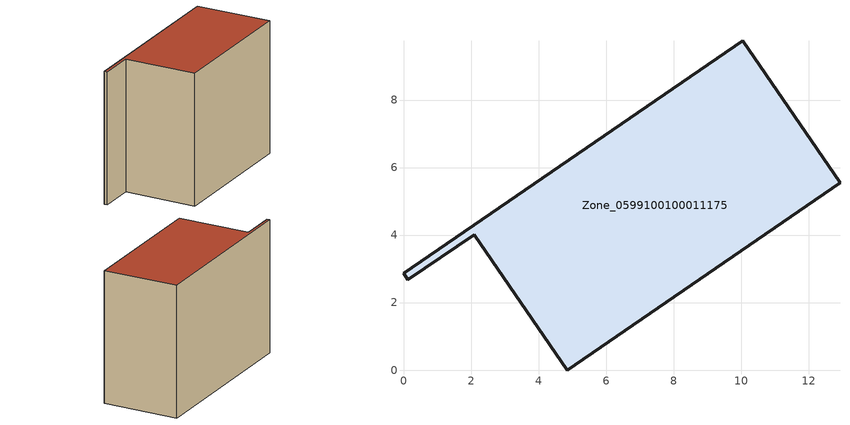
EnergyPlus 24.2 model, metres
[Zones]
Zone_0599100100011175
 floor ground (C_G): 10.05,9.75 12.93,5.54 4.85,0 2.09,4.01 0.12,2.68 0,2.86 z0
 wall outside (C_F): 12.93,5.54 10.05,9.75 0,2.86 0.12,2.68 2.09,4.01 4.85,0 12.93,5.54 z0:8.88
 roof outside (C_R): 10.05,9.75 0,2.86 0.12,2.68 2.09,4.01 4.85,0 12.93,5.54 z8.88
[BUILDING]
Pand.0599100100011175: North Axis=0; Terrain=City; Loads Convergence Tolerance Value=0.04; Temperature Convergence Tolerance Value=0.4; Solar Distribution=FullExterior; Maximum Number of Warmup Days=25; Minimum Number of Warmup Days=1
[Site:Location]
Rotterdam.The.Hague.AP_ZH_NLD Design_Conditions: Latitude=51.96; Longitude=4.45; Time Zone=1; Elevation=-4.5
[SITE:GROUNDTEMPERATURE:BUILDINGSURFACE]
18, 18, 18, 18, 18, 18, 18, 18, 18, 18, 18, 18
[MATERIAL] Thermal Absorptance=0.9; Solar Absorptance=0.7; Visible Absorptance=0.7
Name | Roughness | Thickness | Conductivity | Density | Specific Heat
G.TI.2015-2018 | MediumSmooth | 0.15 | 0.0428571 | 540 | 1210
F.TI.2015-2018 | Rough | 0.3 | 0.0666667 | 1920 | 840
R.TI.2015-2018 | MediumRough | 0.2 | 0.0333333 | 1500 | 1000
[CONSTRUCTION]
C_G: G.TI.2015-2018
C_F: F.TI.2015-2018
C_R: R.TI.2015-2018
[ZONE]
Zone_0599100100011175: Type=1; Multiplier=1; Ceiling Height=Autocalculate; Volume=Autocalculate; Floor Area=autocalculate; Part of Total Floor Area=Yes
[ZONEINFILTRATION:DESIGNFLOWRATE]
Infil_Zone_0599100100011175: Zone or ZoneList or Space or SpaceList=Zone_0599100100011175; Schedule=AlwaysOn; Design Flow Rate Calculation Method=Flow/Area; Flow Rate per Floor Area=0.0015; Constant Term Coefficient=1; Temperature Term Coefficient=0; Velocity Term Coefficient=0; Velocity Squared Term Coefficient=0
[HVACTEMPLATE:ZONE:IDEALLOADSAIRSYSTEM]
Zone_0599100100011175: Maximum Heating Supply Air Temperature=50; Minimum Cooling Supply Air Temperature=13; Maximum Heating Supply Air Humidity Ratio=0.0156; Minimum Cooling Supply Air Humidity Ratio=0.0077; Heating Limit=NoLimit; Cooling Limit=NoLimit; Dehumidification Control Type=ConstantSensibleHeatRatio; Cooling Sensible Heat Ratio=0.7; Dehumidification Setpoint=60; Humidification Control Type=None; Humidification Setpoint=30; Outdoor Air Method=None; Outdoor Air Flow Rate per Person=0.00944; Outdoor Air Flow Rate per Zone Floor Area=0; Outdoor Air Flow Rate per Zone=0; Demand Controlled Ventilation Type=None; Outdoor Air Economizer Type=NoEconomizer; Heat Recovery Type=None; Sensible Heat Recovery Effectiveness=0.7; Latent Heat Recovery Effectiveness=0.65
[ZONECONTROL:THERMOSTAT]
ThermostatControl_Zone_0599100100011175: Zone or ZoneList=Zone_0599100100011175; Control Type Schedule=DualSetpointControlType; Control 1=Thermostat_Zone_0599100100011175; Temperature Difference Between Cutout And Setpoint=0
[THERMOSTATSETPOINT:DUALSETPOINT]
Thermostat_Zone_0599100100011175: Heating Setpoint Temperature Schedule=HeatingSetpoint_Zone_0599100100011175; Cooling Setpoint Temperature Schedule=CoolingSetpoint_Zone_0599100100011175
[SCHEDULE:COMPACT]
HeatingSetpoint_Zone_0599100100011175: Through: 12/31, For: AllDays, Until: 24:00, 21
CoolingSetpoint_Zone_0599100100011175: Through: 12/31, For: AllDays, Until: 24:00, 24
DualSetpointControlType: Through: 12/31, For: AllDays, Until: 24:00, 4
AlwaysOn: Through: 12/31, For: AllDays, Until: 24:00, 1
